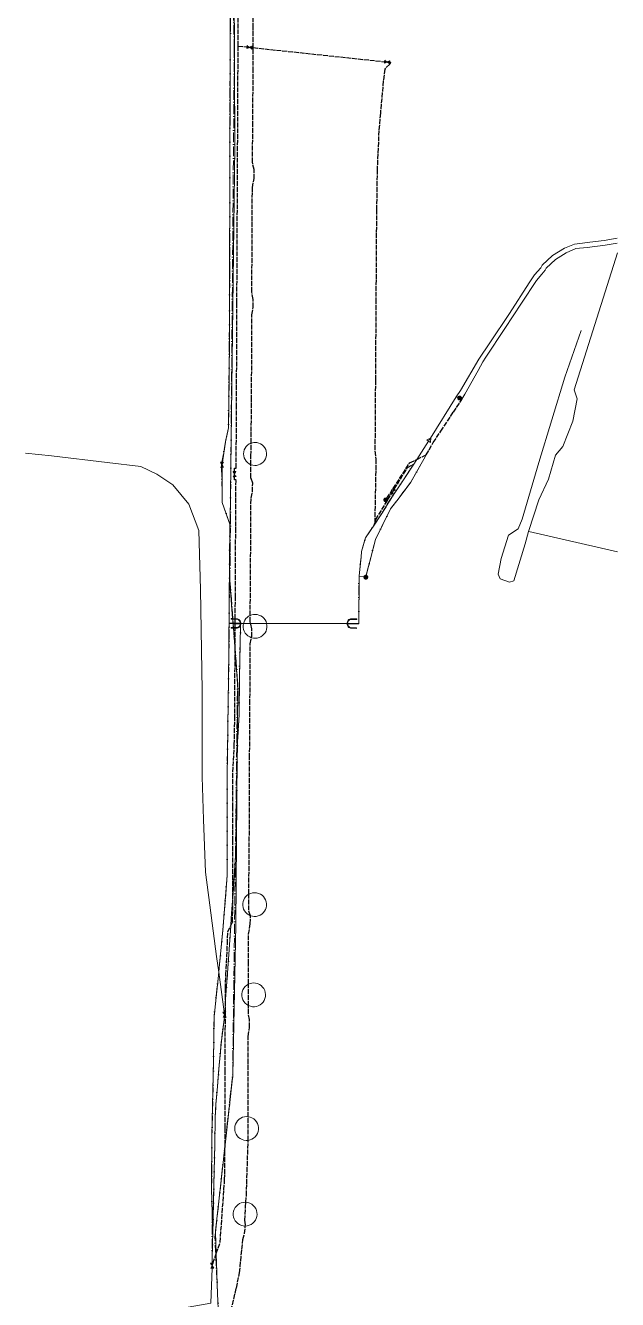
# Model space of a CAD drawing. Header units: metres. Extents: x 105265 to 106214, y 111498 to 118425.
# Drawn here: x 106060 to 106213.7, y 116032.2 to 116363.2 of the extents above; entities that cross this region are included whole.
import ezdxf

# ---------------------------------------------------------------- set-up
doc = ezdxf.new("R2010")
doc.units = ezdxf.units.M
doc.linetypes.add('DASHDOT', pattern=[3.556, 2.54, -0.508, 0, -0.508])
doc.linetypes.add('DASHED', pattern=[1.524, 1.27, -0.254])
for name, color, linetype, lineweight in [('30-RED-VANTI-EXIST', 52, 'CONTINUOUS', 13), ('30-RED-VANTI-PROY', 2, 'DASHED', 25), ('30-RED-VANTI-RETIRO', 8, 'DASHDOT', 13), ('30-RED-VANTI-SINCLAS', 9, 'CONTINUOUS', 5)]:
    doc.layers.add(name, color=color, linetype=linetype, lineweight=lineweight)

msp = doc.modelspace()

# ---------------------------------------------------------------- linework, layer by layer
at = {"layer": '30-RED-VANTI-EXIST'}
for points in [[(106113.5193, 116386.4325), (106114.2103, 116362.3105), (106114.2655, 116352.6569), (106114.3761, 116331.8639), (106113.2456, 116241.4598)], [(106113.1259, 116368.8371), (106113.1525, 116364.8169), (106113.1461, 116357.3253)], [(106113.1461, 116357.3253), (106113.1371, 116346.7161), (106113.0793, 116327.5971), (106113.0558, 116320.1779)], [(106113.0558, 116320.1779), (106112.9947, 116300.8915), (106112.9756, 116292.0911)], [(106171.8705, 116266.6966), (106172.9131, 116268.3547), (106177.7255, 116276.5035), (106180.5441, 116280.7355), (106185.6877, 116288.3895), (106190.7937, 116296.3561), (106192.1529, 116298.4023), (106193.7845, 116300.1799), (106194.1755, 116300.9139), (106196.8491, 116303.4079), (106199.9665, 116305.3311), (106202.5239, 116306.3985), (106204.6831, 116306.6199), (106206.5681, 116306.9019), (106210.2999, 116307.3007), (106213.6673, 116307.9409)], [(106173.3263, 116266.1263), (106174.0691, 116267.3897), (106177.5071, 116273.5077), (106178.7781, 116275.8265), (106179.5285, 116277.0141), (106184.4913, 116284.4911), (106188.7851, 116291.0265), (106192.7135, 116296.9151), (106194.0787, 116298.6053), (106194.9703, 116299.6455), (106195.2135, 116300.1073), (106197.6683, 116302.4121), (106200.4407, 116304.0949), (106202.8903, 116305.2287), (106205.8607, 116305.4709), (106210.5685, 116306.0641), (106213.6679, 116306.6075)], [(106204.2675, 116283.9527), (106200.0299, 116271.8421), (106193.2877, 116249.6711), (106188.9651, 116234.8875), (106187.9193, 116232.3717), (106185.3947, 116230.7345), (106183.5549, 116224.6995), (106182.7201, 116220.6415), (106183.2167, 116219.3945), (106185.7213, 116218.5703), (106186.8077, 116218.9145), (106189.7899, 116228.5039), (106190.6437, 116231.6877), (106193.2877, 116239.9277), (106195.7817, 116245.3067), (106197.6157, 116251.5335), (106199.5333, 116253.7925), (106202.1133, 116260.4037), (106203.2531, 116266.1567), (106202.5135, 116268.5033), (106213.7357, 116304.0695)], [(106112.9756, 116292.0911), (106112.9519, 116281.1959), (106112.7535, 116264.0569), (106112.7055, 116258.6469), (106112.0393, 116255.5151)], [(106165.1288, 116255.9744), (106171.8705, 116266.6966)], [(106112.0393, 116255.5151), (106111.135, 116249.7183)], [(106161.6383, 116250.4564), (106164.6408, 116255.2003)], [(106164.6408, 116255.2003), (106164.8267, 116255.4941)], [(106164.8267, 116255.4941), (106165.1288, 116255.9744)], [(106110.1555, 116117.1988), (106109.5899, 116121.3043), (106107.8433, 116134.6225), (106106.6781, 116143.1921), (106106.2205, 116156.9031), (106105.8251, 116167.9633), (106105.8165, 116190.3763), (106105.4635, 116216.6087), (106104.9805, 116231.9573), (106102.3827, 116238.7765), (106098.2463, 116243.8735), (106094.1191, 116246.5751), (106089.9185, 116248.5615), (106081.1771, 116249.6573), (106066.7021, 116251.4073), (106059.9645, 116252.0813)], [(106148.476, 116220.3219), (106150.8383, 116229.6241), (106154.7811, 116237.6213), (106156.7401, 116240.1505), (106160.0351, 116244.5143), (106162.7443, 116249.3077), (106163.7591, 116251.1021), (106164.0631, 116251.6447)], [(106160.8471, 116249.2063), (106161.6383, 116250.4564)], [(106111.0296, 116248.3787), (106111.0231, 116242.2059)], [(106111.0303, 116249.0469), (106111.0296, 116248.3787)], [(106111.135, 116249.7183), (106111.0303, 116249.0469)], [(106158.3069, 116245.4105), (106160.8471, 116249.2063)], [(106153.7383, 116238.4052), (106153.8951, 116238.8179), (106158.3069, 116245.4105)], [(106111.0231, 116242.2059), (106111.0201, 116239.2693), (106113.0367, 116233.5895)], [(106113.2456, 116241.4598), (106112.9751, 116219.8261), (106113.7751, 116209.0729)], [(106150.6645, 116233.6466), (106153.6431, 116238.1549), (106153.7383, 116238.4052)], [(106113.0367, 116233.5895), (106112.9073, 116213.5411), (106112.8111, 116200.1485), (106112.3255, 116167.8619), (106112.3639, 116142.4469), (106111.2531, 116128.1765), (106110.3795, 116119.3053), (106110.1555, 116117.1988)], [(106148.2801, 116230.0361), (106150.6645, 116233.6466)], [(106146.6043, 116219.9913), (106146.6061, 116220.2113), (106147.1215, 116225.0175), (106147.2379, 116226.5273), (106148.2801, 116230.0361)], [(106190.6637, 116231.6833), (106213.7363, 116226.4671)], [(106146.5085, 116207.8515), (106146.6043, 116219.9913)], [(106146.6043, 116219.9913), (106147.8824, 116219.9096)], [(106148.2119, 116219.8886), (106148.3635, 116219.8789), (106148.3952, 116220.0038)], [(106148.3952, 116220.0038), (106148.4401, 116220.1804)], [(106148.4401, 116220.1804), (106148.476, 116220.3219)], [(106147.8824, 116219.9096), (106148.0283, 116219.9003)], [(106148.0283, 116219.9003), (106148.2119, 116219.8886)], [(106113.7751, 116209.0729), (106113.7864, 116208.9202)], [(106113.7864, 116208.9202), (106113.8618, 116207.907)], [(106113.8618, 116207.907), (106113.8723, 116207.7656)], [(106113.8723, 116207.7656), (106113.9477, 116206.7524)], [(106113.9477, 116206.7524), (106113.9591, 116206.5995)], [(106114.9813, 116172.9885), (106115.0613, 116177.0399), (106115.4415, 116184.1593), (106115.5269, 116193.6595), (106115.7049, 116202.3663), (106115.811, 116207.3449)], [(106115.811, 116207.3449), (106115.8211, 116207.8213), (106115.9331, 116207.8207)], [(106115.9331, 116207.8207), (106116.5918, 116207.8203)], [(106116.5918, 116207.8203), (106118.4474, 116207.8178)], [(106118.4474, 116207.8178), (106122.6071, 116207.8123)], [(106122.6071, 116207.8123), (106143.4548, 116207.7846)], [(106143.4548, 116207.7846), (106146.5079, 116207.7805)], [(106146.5079, 116207.7805), (106146.5085, 116207.8515)], [(106113.9591, 116206.5995), (106114.4057, 116200.5956)], [(106114.4057, 116200.5956), (106115.0373, 116192.1062)], [(106115.0373, 116192.1062), (106115.1381, 116190.7507), (106114.9813, 116172.9885)], [(106114.9813, 116172.9885), (106114.5977, 116129.5549), (106113.8075, 116090.4349), (106111.7893, 116072.4021)], [(106114.4832, 116147.4822), (106114.6885, 116151.0657), (106114.7205, 116157.7251), (106114.8257, 116165.1103), (106114.9813, 116172.9885)], [(106113.7983, 116136.5332), (106114.1841, 116142.2617), (106114.4832, 116147.4822)], [(106113.2818, 116129.3214), (106113.3997, 116131.1847), (106113.6811, 116134.7925), (106113.7983, 116136.5332)], [(106111.9418, 116110.2451), (106112.4437, 116117.0063), (106112.8887, 116123.1073), (106113.2818, 116129.3214)], [(106110.1555, 116117.1988), (106108.9307, 116105.6843), (106108.8273, 116094.5545), (106108.4077, 116074.6193), (106108.3045, 116060.7423), (106108.4509, 116055.2983)], [(106111.5759, 116106.8876), (106110.1555, 116117.1988)], [(106111.7208, 116106.8968), (106111.7889, 116107.8745), (106111.9353, 116110.1489)], [(106111.9353, 116110.1489), (106111.9418, 116110.2451)], [(106111.9353, 116110.1489), (106111.9418, 116110.2451)], [(106108.6347, 116049.9355), (106108.7255, 116054.1633), (106108.8995, 116062.2745), (106109.1123, 116072.3337), (106109.2639, 116079.5579), (106109.4109, 116082.9305), (106109.8531, 116087.5631), (106110.2731, 116093.0331), (106110.8379, 116099.4195), (106111.6138, 116105.5514)], [(106111.6648, 116106.2421), (106111.5759, 116106.8876)], [(106111.6138, 116105.5514), (106111.6433, 116105.7845), (106111.6717, 116106.1923)], [(106111.6718, 116106.1983), (106111.6648, 116106.2421)], [(106111.6717, 116106.1923), (106111.6718, 116106.1983)], [(106111.6717, 116106.1923), (106111.6718, 116106.1983)], [(106111.6718, 116106.1983), (106111.6769, 116106.2664)], [(106111.6769, 116106.2664), (106111.7208, 116106.8968)], [(106111.7064, 116071.6607), (106109.2871, 116050.0441), (106109.303, 116049.6051)], [(106111.7893, 116072.4021), (106111.7064, 116071.6607)], [(106108.4509, 116055.2983), (106108.6347, 116049.9355)], [(106108.4923, 116043.3157), (106108.6347, 116049.9355)], [(106109.303, 116049.6051), (106109.5006, 116044.1275)], [(106108.4394, 116041.1077), (106108.4526, 116041.6574)], [(106108.4526, 116041.6574), (106108.4923, 116043.3157)], [(106109.5006, 116044.1275), (106109.8787, 116033.6518)], [(106097.9827, 116020.5105), (106102.2563, 116030.2411), (106108.1235, 116031.2053), (106108.4151, 116040.3165)], [(106108.4151, 116040.3165), (106108.4365, 116040.9871)], [(106108.4365, 116040.9871), (106108.4394, 116041.1077)], [(106109.8787, 116033.6518), (106110.086, 116027.9076)]]:
    msp.add_lwpolyline(points, dxfattribs=at)
at = {"layer": '30-RED-VANTI-PROY'}
for points in [[(106115.1949, 116357.8421), (106115.2261, 116382.5443), (106115.2009, 116393.3187), (106115.245, 116402.9889)], [(106119.0826, 116357.4261), (106119.1219, 116362.5475), (106119.1583, 116368.1419), (106120.0005, 116371.8433), (106120.0919, 116374.2159), (106119.2973, 116380.4055), (106119.2705, 116390.1385)], [(106114.2622, 116247.2862), (106114.2439, 116248.1579), (106114.6945, 116248.1675), (106114.7771, 116263.9333), (106114.8783, 116291.0305), (106115.0485, 116327.5429), (106115.1949, 116357.8421)], [(106115.1949, 116357.8421), (106117.4848, 116357.5971)], [(106117.4848, 116357.5971), (106117.6052, 116357.5842)], [(106117.6052, 116357.5842), (106117.7217, 116357.5717)], [(106117.7217, 116357.5717), (106117.8404, 116357.559)], [(106117.8404, 116357.559), (106117.9756, 116357.5446)], [(106117.9756, 116357.5446), (106118.1311, 116357.5279)], [(106118.1311, 116357.5279), (106118.1675, 116357.524)], [(106118.1675, 116357.524), (106118.3224, 116357.5075)], [(106118.3224, 116357.5075), (106118.4575, 116357.493)], [(106118.4575, 116357.493), (106118.5763, 116357.4803)], [(106118.5626, 116254.6865), (106118.6845, 116265.9345), (106118.7789, 116288.0215), (106119.0869, 116289.9309), (106119.1307, 116292.0281), (106118.7429, 116293.9203), (106118.8403, 116304.7581), (106118.8929, 116321.0757), (106119.3495, 116323.3877), (106119.3343, 116325.7707), (106118.9097, 116327.6459), (106119.0221, 116337.0903), (106119.0829, 116351.2355), (106119.0807, 116357.1813), (106119.0826, 116357.4261)], [(106118.5763, 116357.4803), (106118.6928, 116357.4678)], [(106118.6928, 116357.4678), (106118.8132, 116357.455)], [(106118.8132, 116357.455), (106119.0826, 116357.4261)], [(106119.0826, 116357.4261), (106153.2476, 116353.7706)], [(106154.5824, 116353.6849), (106154.7307, 116353.6817), (106154.5813, 116353.1195), (106153.3021, 116351.8495), (106152.9085, 116348.7803), (106152.1353, 116340.3771), (106151.7549, 116335.8797), (106151.3019, 116325.7635), (106151.1429, 116315.3603), (106151.0419, 116304.6783), (106150.9891, 116292.1075), (106150.8447, 116270.9965), (106150.7247, 116252.6471), (106150.9829, 116250.4841), (106150.6653, 116233.7065)], [(106153.2476, 116353.7706), (106153.3682, 116353.7577)], [(106153.3682, 116353.7577), (106153.4846, 116353.7452)], [(106153.4846, 116353.7452), (106153.6034, 116353.7325)], [(106153.6034, 116353.7325), (106153.7386, 116353.7181)], [(106153.7386, 116353.7181), (106153.9119, 116353.6995)], [(106153.9119, 116353.6995), (106154.0869, 116353.6957)], [(106154.0869, 116353.6957), (106154.2234, 116353.6927)], [(106154.2234, 116353.6927), (106154.3433, 116353.6901)], [(106154.3433, 116353.6901), (106154.4609, 116353.6876)], [(106154.4609, 116353.6876), (106154.5824, 116353.6849)], [(106171.8705, 116266.6966), (106171.8659, 116266.6983)], [(106172.2654, 116266.5529), (106171.8705, 116266.6966)], [(106172.4016, 116266.5034), (106172.2654, 116266.5529)], [(106172.5729, 116266.441), (106172.4016, 116266.5034)], [(106172.8666, 116266.3244), (106172.7217, 116266.3869), (106172.5729, 116266.441)], [(106173.0343, 116266.2521), (106172.8666, 116266.3244)], [(106164.0631, 116251.6447), (106165.8883, 116254.8565), (106167.8773, 116257.7957), (106171.1077, 116262.7061), (106173.3131, 116265.9941), (106173.3263, 116266.1263)], [(106173.1676, 116266.1947), (106173.0343, 116266.2521)], [(106173.3263, 116266.1263), (106173.1676, 116266.1947)], [(106118.5276, 116249.0693), (106118.5265, 116251.3535), (106118.5626, 116254.6865)], [(106155.4696, 116242.8975), (106159.7499, 116249.5309), (106161.6383, 116250.4564)], [(106161.6383, 116250.4564), (106164.0631, 116251.6447)], [(106114.2648, 116247.1652), (106114.2622, 116247.2862)], [(106114.2673, 116247.0479), (106114.2648, 116247.1652)], [(106114.2698, 116246.9285), (106114.2673, 116247.0479)], [(106114.2726, 116246.7925), (106114.2698, 116246.9285)], [(106114.2763, 116246.6183), (106114.2726, 116246.7925)], [(106114.2751, 116246.3078), (106114.2756, 116246.4439)], [(106114.2756, 116246.4439), (106114.2763, 116246.6183)], [(106118.3459, 116209.9123), (106118.4447, 116225.1871), (106118.5405, 116240.4123), (106118.9251, 116241.9457), (106118.9889, 116244.3101), (106118.5293, 116245.6097), (106118.5276, 116249.0693)], [(106155.7676, 116242.7198), (106159.1657, 116248.3115), (106160.8471, 116249.2063)], [(106114.4489, 116209.0676), (106114.4773, 116214.6237), (106114.5661, 116231.5333), (106114.6441, 116245.1439), (106114.2707, 116245.1375), (106114.2738, 116245.95)], [(106114.2738, 116245.95), (106114.2742, 116246.071)], [(106114.2742, 116246.071), (106114.2747, 116246.1883)], [(106114.2747, 116246.1883), (106114.2751, 116246.3078)], [(106153.6789, 116239.8323), (106153.5533, 116239.9277), (106153.6388, 116240.0601)], [(106153.6388, 116240.0601), (106153.7378, 116240.2137)], [(106153.8245, 116239.7218), (106153.6789, 116239.8323)], [(106153.7378, 116240.2137), (106153.8165, 116240.3355)], [(106153.8165, 116240.3355), (106155.4301, 116242.8363)], [(106153.9075, 116239.6589), (106154.0356, 116239.8697)], [(106154.0356, 116239.8697), (106155.0738, 116241.578)], [(106155.0738, 116241.578), (106155.1366, 116241.6815)], [(106155.1366, 116241.6815), (106155.1975, 116241.7817)], [(106155.1975, 116241.7817), (106155.2596, 116241.8838)], [(106155.2596, 116241.8838), (106155.3301, 116241.9999)], [(106155.3301, 116241.9999), (106155.4205, 116242.1487)], [(106155.4205, 116242.1487), (106155.5112, 116242.2978)], [(106155.4301, 116242.8363), (106155.4696, 116242.8975)], [(106155.5112, 116242.2978), (106155.5818, 116242.414)], [(106155.5818, 116242.414), (106155.6439, 116242.5161)], [(106155.6439, 116242.5161), (106155.7047, 116242.6163)], [(106155.7047, 116242.6163), (106155.7676, 116242.7198)], [(106150.6653, 116233.7065), (106150.9507, 116234.7933), (106153.8267, 116239.5259)], [(106153.9075, 116239.6589), (106153.8245, 116239.7218)], [(106153.8267, 116239.5259), (106153.9075, 116239.6589)], [(106150.6499, 116233.6481), (106150.6594, 116233.6844)], [(106150.6594, 116233.6844), (106150.6653, 116233.7065)], [(106150.665, 116233.6929), (106150.6645, 116233.6466)], [(106150.6653, 116233.7065), (106150.665, 116233.6929)], [(106114.4363, 116206.5958), (106114.4371, 116206.7485)], [(106114.4371, 116206.7485), (106114.4423, 116207.7612)], [(106114.4423, 116207.7612), (106114.443, 116207.9022)], [(106114.443, 116207.9022), (106114.4482, 116208.915)], [(106114.4482, 116208.915), (106114.4489, 116209.0676)], [(106118.4474, 116207.8178), (106118.3355, 116208.3037), (106118.3459, 116209.9123)], [(106118.6836, 116204.1219), (106118.7407, 116204.4089), (106118.7649, 116206.4393), (106118.4474, 116207.8178)], [(106114.4092, 116201.2693), (106114.4363, 116206.5958)], [(106117.9805, 116137.4937), (106118.1313, 116155.6583), (106118.1753, 116172.8455), (106118.2657, 116186.8733), (106118.3595, 116202.4925), (106118.6836, 116204.1219)], [(106113.7983, 116136.5332), (106113.7953, 116139.6477), (106113.8371, 116151.3749), (106113.8357, 116160.0693), (106113.8573, 116169.2005), (106114.1985, 116176.3091), (106114.3203, 116182.9467), (106114.3951, 116198.5087), (106114.4057, 116200.5956)], [(106114.4057, 116200.5956), (106114.4092, 116201.2693)], [(106118.3914, 116131.8859), (106118.3917, 116131.8961), (106117.9457, 116133.3041), (106117.9805, 116137.4937)], [(106113.2818, 116129.3214), (106113.7241, 116130.2287), (106113.8015, 116133.2461), (106113.7983, 116136.5332)], [(106117.8912, 116114.1417), (106117.9073, 116119.4089), (106117.9129, 116127.0677), (106118.3309, 116129.7639), (106118.3914, 116131.8859)], [(106111.9418, 116110.2451), (106111.9055, 116113.0555), (106111.9861, 116116.5949), (106112.2487, 116121.2627), (106112.4061, 116124.6043), (106112.5081, 116127.7341), (106113.2818, 116129.3214)], [(106117.8741, 116108.5546), (106117.8912, 116114.1417)], [(106111.9101, 116106.9089), (106111.9418, 116110.2451)], [(106117.7852, 116079.6805), (106117.7957, 116084.2301), (106117.7883, 116093.5687), (106117.8281, 116100.5579), (106118.1735, 116102.9083), (106118.1637, 116104.9255), (106117.8675, 116106.3949), (106117.8741, 116108.5546)], [(106111.7896, 116072.4243), (106111.8357, 116076.8043), (106111.8191, 116091.3697), (106111.8659, 116102.2125), (106111.8975, 116105.5694)], [(106111.8975, 116105.5694), (106111.9002, 116105.8555)], [(106111.9002, 116105.8555), (106111.9085, 116106.7336)], [(106111.9085, 116106.7336), (106111.9101, 116106.9089)], [(106117.771, 116073.5331), (106117.7852, 116079.6805)], [(106109.5006, 116044.1275), (106110.5255, 116047.0439), (106111.6941, 116063.3585), (106111.7893, 116072.4021)], [(106111.7893, 116072.4021), (106111.7896, 116072.4243)], [(106117.2328, 116057.4649), (106117.3637, 116059.2343), (106117.7697, 116072.9879), (106117.771, 116073.5331)], [(106117.0524, 116051.2794), (106117.0749, 116051.5493), (106116.9141, 116052.7877), (106117.1473, 116056.3097), (106117.2328, 116057.4649)], [(106103.243, 115998.3375), (106104.4069, 116001.2651), (106105.1679, 116002.3461), (106105.9229, 116004.1047), (106106.1161, 116005.6439), (106110.6147, 116017.3117), (106112.6191, 116026.3823), (106114.7401, 116035.1717), (106115.5765, 116039.1561), (106116.4211, 116047.7795), (106116.8895, 116049.3205), (106117.0524, 116051.2794)], [(106108.4394, 116041.1077), (106108.6367, 116041.6691)], [(106108.6367, 116041.6691), (106109.3874, 116043.8053)], [(106109.3874, 116043.8053), (106109.5006, 116044.1275)], [(106108.4165, 116041.0425), (106108.4394, 116041.1077)]]:
    msp.add_lwpolyline(points, dxfattribs=at)
at = {"layer": '30-RED-VANTI-RETIRO'}
for points in [[(106113.2456, 116241.4598), (106114.2087, 116357.1679), (106113.5193, 116386.4325)], [(106113.1259, 116368.8371), (106113.1953, 116364.1469), (106113.1461, 116357.3253)], [(106113.1461, 116357.3253), (106113.0707, 116346.8583), (106113.0627, 116326.6481), (106113.0558, 116320.1779)], [(106113.0558, 116320.1779), (106113.0341, 116299.8635), (106112.9756, 116292.0911)], [(106112.9756, 116292.0911), (106112.8909, 116280.8543), (106112.6953, 116258.6273), (106112.0393, 116255.5151)], [(106112.0393, 116255.5151), (106110.9397, 116249.7125)], [(106148.476, 116220.3219), (106150.8383, 116229.6241), (106154.7811, 116237.6213), (106156.7401, 116240.1505), (106160.0351, 116244.5143), (106162.7443, 116249.3077), (106163.7591, 116251.1021), (106164.0631, 116251.6447)], [(106110.9397, 116249.7125), (106110.8663, 116249.3249), (106110.8666, 116249.3119)], [(106110.8666, 116249.3119), (106110.8786, 116248.7649)], [(106110.8786, 116248.7649), (106110.8872, 116248.3744)], [(106110.8872, 116248.3744), (106111.0231, 116242.2059)], [(106158.3069, 116245.4105), (106160.7039, 116249.0859)], [(106153.7383, 116238.4052), (106158.3069, 116245.4105)], [(106111.0231, 116242.2059), (106111.0883, 116239.2481), (106113.0367, 116233.5895)], [(106113.8185, 116209.0726), (106113.0595, 116219.0991), (106113.2456, 116241.4598)], [(106150.665, 116233.6929), (106153.7383, 116238.4052)], [(106113.0367, 116233.5895), (106112.9073, 116213.5411), (106112.8111, 116200.1485), (106112.3255, 116167.8619), (106112.3639, 116142.4469), (106111.2531, 116128.1765), (106110.3795, 116119.3053), (106110.1555, 116117.1988)], [(106148.2801, 116230.0361), (106150.6594, 116233.6844)], [(106150.6594, 116233.6844), (106150.665, 116233.6929)], [(106146.6043, 116219.9913), (106146.6061, 116220.2113), (106147.1215, 116225.0175), (106147.2379, 116226.5273), (106148.2801, 116230.0361)], [(106146.5085, 116207.8515), (106146.6043, 116219.9913)], [(106146.6043, 116219.9913), (106147.8824, 116219.9096)], [(106148.2119, 116219.8886), (106148.3635, 116219.8789), (106148.3952, 116220.0038)], [(106148.3952, 116220.0038), (106148.4401, 116220.1804)], [(106148.4401, 116220.1804), (106148.476, 116220.3219)], [(106147.8824, 116219.9096), (106148.0283, 116219.9003)], [(106148.0283, 116219.9003), (106148.2119, 116219.8886)], [(106113.83, 116208.9198), (106113.8185, 116209.0726)], [(106113.9067, 116207.9066), (106113.83, 116208.9198)], [(106113.9174, 116207.7652), (106113.9067, 116207.9066)], [(106113.9941, 116206.752), (106113.9174, 116207.7652)], [(106114.0057, 116206.5991), (106113.9941, 116206.752)], [(106114.9813, 116172.9885), (106115.0613, 116177.0399), (106115.4415, 116184.1593), (106115.5269, 116193.6595), (106115.7049, 116202.3663), (106115.811, 116207.3449)], [(106115.811, 116207.3449), (106115.8211, 116207.8213), (106115.9331, 116207.8207)], [(106115.9331, 116207.8207), (106116.5918, 116207.8203)], [(106116.5918, 116207.8203), (106118.4474, 116207.8178)], [(106118.4474, 116207.8178), (106122.6071, 116207.8123)], [(106122.6071, 116207.8123), (106143.4548, 116207.7846)], [(106143.4548, 116207.7846), (106146.5079, 116207.7805)], [(106146.5079, 116207.7805), (106146.5085, 116207.8515)], [(106114.4092, 116201.2693), (106114.0057, 116206.5991)], [(106115.0373, 116192.1062), (106115.0465, 116192.8495), (106114.4092, 116201.2693)], [(106114.4832, 116147.4822), (106115.0373, 116192.1062)], [(106114.4832, 116147.4822), (106114.6885, 116151.0657), (106114.7205, 116157.7251), (106114.8257, 116165.1103), (106114.9813, 116172.9885)], [(106111.7896, 116072.4243), (106113.7777, 116090.6691), (106114.4832, 116147.4822)], [(106113.7983, 116136.5332), (106114.1841, 116142.2617), (106114.4832, 116147.4822)], [(106113.2818, 116129.3214), (106113.3997, 116131.1847), (106113.6811, 116134.7925), (106113.7983, 116136.5332)], [(106111.9418, 116110.2451), (106112.4437, 116117.0063), (106112.8887, 116123.1073), (106113.2818, 116129.3214)], [(106110.1555, 116117.1988), (106108.9307, 116105.6843), (106108.8273, 116094.5545), (106108.4077, 116074.6193), (106108.3045, 116060.7423), (106108.4509, 116055.2983)], [(106111.7208, 116106.8968), (106111.7889, 116107.8745), (106111.9353, 116110.1489)], [(106111.9353, 116110.1489), (106111.9418, 116110.2451)], [(106111.9353, 116110.1489), (106111.9418, 116110.2451)], [(106108.6347, 116049.9355), (106108.7255, 116054.1633), (106108.8995, 116062.2745), (106109.1123, 116072.3337), (106109.2639, 116079.5579), (106109.4109, 116082.9305), (106109.8531, 116087.5631), (106110.2731, 116093.0331), (106110.8379, 116099.4195), (106111.6138, 116105.5514)], [(106111.6138, 116105.5514), (106111.6433, 116105.7845), (106111.6717, 116106.1923)], [(106111.6717, 116106.1923), (106111.6718, 116106.1983)], [(106111.6718, 116106.1983), (106111.6769, 116106.2664)], [(106111.6769, 116106.2664), (106111.7208, 116106.8968)], [(106109.303, 116049.6051), (106111.7064, 116071.6607)], [(106111.7064, 116071.6607), (106111.7896, 116072.4243)], [(106108.4509, 116055.2983), (106108.4099, 116041.6547)], [(106108.4923, 116043.3157), (106108.6347, 116049.9355)], [(106109.3874, 116043.8053), (106109.1671, 116048.3585), (106109.303, 116049.6051)], [(106108.4099, 116041.6547), (106108.4083, 116041.1193)], [(106109.8787, 116033.6518), (106109.3874, 116043.8053)], [(106110.086, 116027.9076), (106110.1415, 116028.2199), (106109.8787, 116033.6518)]]:
    msp.add_lwpolyline(points, dxfattribs=at)
at = {"layer": '30-RED-VANTI-SINCLAS'}
for points in [[(106117.5687, 116357.2635), (106117.4405, 116357.2079), (106117.4848, 116357.5971)], [(106117.4848, 116357.5971), (106117.5277, 116357.9741), (106117.6401, 116357.8911), (106117.6052, 116357.5842)], [(106117.6052, 116357.5842), (106117.5687, 116357.2635)], [(106117.8193, 116357.3727), (106117.6927, 116357.3175), (106117.7217, 116357.5717)], [(106117.7217, 116357.5717), (106117.7489, 116357.8105), (106117.8597, 116357.7285), (106117.8404, 116357.559)], [(106117.8404, 116357.559), (106117.8193, 116357.3727)], [(106117.9631, 116357.4351), (106117.9756, 116357.5446)], [(106118.1479, 116357.5155), (106117.9631, 116357.4351)], [(106117.9756, 116357.5446), (106117.9859, 116357.6353), (106118.1311, 116357.5279)], [(106118.1311, 116357.5279), (106118.1479, 116357.5155)], [(106118.1675, 116357.524), (106118.1479, 116357.5155)], [(106118.1479, 116357.5155), (106118.3097, 116357.3957)], [(106118.3224, 116357.5075), (106118.3325, 116357.5959), (106118.1675, 116357.524)], [(106118.3097, 116357.3957), (106118.3224, 116357.5075)], [(106118.4575, 116357.493), (106118.4359, 116357.3025)], [(106118.4359, 116357.3025), (106118.5467, 116357.2203), (106118.5763, 116357.4803)], [(106118.5763, 116357.4803), (106118.6029, 116357.7135), (106118.4763, 116357.6583), (106118.4575, 116357.493)], [(106118.6928, 116357.4678), (106118.6555, 116357.1399)], [(106118.6555, 116357.1399), (106118.7679, 116357.0569), (106118.8132, 116357.455)], [(106118.8132, 116357.455), (106118.8551, 116357.8231), (106118.7269, 116357.7673), (106118.6928, 116357.4678)], [(106153.3329, 116353.4477), (106153.2045, 116353.3919), (106153.2476, 116353.7706)], [(106153.2476, 116353.7706), (106153.2917, 116354.1581), (106153.4043, 116354.0751), (106153.3682, 116353.7577)], [(106153.3682, 116353.7577), (106153.3329, 116353.4477)], [(106153.5833, 116353.5567), (106153.4569, 116353.5015), (106153.4846, 116353.7452)], [(106153.4846, 116353.7452), (106153.5129, 116353.9947), (106153.6239, 116353.9125), (106153.6034, 116353.7325)], [(106153.6034, 116353.7325), (106153.5833, 116353.5567)], [(106153.7273, 116353.6191), (106153.7386, 116353.7181)], [(106153.9119, 116353.6995), (106153.7273, 116353.6191)], [(106153.7386, 116353.7181), (106153.7501, 116353.8193), (106153.9119, 116353.6995)], [(106154.0869, 116353.6957), (106154.0965, 116353.7799), (106153.9119, 116353.6995)], [(106153.9119, 116353.6995), (106154.0737, 116353.5797)], [(106154.0737, 116353.5797), (106154.0869, 116353.6957)], [(106154.2234, 116353.6927), (106154.1999, 116353.4865)], [(106154.1999, 116353.4865), (106154.3109, 116353.4045), (106154.3433, 116353.6901)], [(106154.3433, 116353.6901), (106154.3669, 116353.8975), (106154.2405, 116353.8423), (106154.2234, 116353.6927)], [(106154.4609, 116353.6876), (106154.4195, 116353.3239)], [(106154.4195, 116353.3239), (106154.5319, 116353.2409), (106154.5824, 116353.6849)], [(106154.5824, 116353.6849), (106154.6191, 116354.0071), (106154.4909, 116353.9515), (106154.4609, 116353.6876)], [(106172.2654, 116266.5529), (106172.2438, 116266.4727), (106172.2361, 116266.39), (106172.2427, 116266.3071), (106172.2633, 116266.2266), (106172.2973, 116266.1508), (106172.3438, 116266.0819), (106172.4013, 116266.022), (106172.4681, 116265.9727), (106172.5425, 116265.9355), (106172.622, 116265.9116), (106172.7045, 116265.9016), (106172.7875, 116265.9057), (106172.8685, 116265.924), (106172.9453, 116265.9558), (106173.0155, 116266.0003), (106173.0771, 116266.056), (106173.1283, 116266.1215), (106173.1676, 116266.1947)], [(106172.7217, 116266.8733), (106172.6373, 116266.8658), (106172.5555, 116266.8438), (106172.4788, 116266.8079), (106172.4095, 116266.7592), (106172.3496, 116266.6992), (106172.3011, 116266.6297), (106172.2654, 116266.5529)], [(106172.4016, 116266.5034), (106172.3864, 116266.4471), (106172.3811, 116266.3891), (106172.3857, 116266.331), (106172.4001, 116266.2745), (106172.424, 116266.2213), (106172.4565, 116266.173), (106172.4969, 116266.1309), (106172.5438, 116266.0964), (106172.5959, 116266.0703), (106172.6517, 116266.0535), (106172.7096, 116266.0465), (106172.7678, 116266.0494), (106172.8246, 116266.0622), (106172.8785, 116266.0846), (106172.9277, 116266.1157), (106172.9709, 116266.1549), (106173.0068, 116266.2008), (106173.0343, 116266.2521)], [(106172.7217, 116266.7279), (106172.6625, 116266.7227), (106172.6051, 116266.7072), (106172.5513, 116266.6821), (106172.5027, 116266.648), (106172.4607, 116266.6059), (106172.4267, 116266.5572), (106172.4016, 116266.5034)], [(106172.5729, 116266.441), (106172.5658, 116266.4149), (106172.5633, 116266.3879), (106172.5655, 116266.361), (106172.5722, 116266.3348), (106172.5832, 116266.3101), (106172.5984, 116266.2876), (106172.6171, 116266.2681), (106172.6389, 116266.2521), (106172.6631, 116266.24), (106172.689, 116266.2322), (106172.7158, 116266.2289), (106172.7429, 116266.2303), (106172.7693, 116266.2363), (106172.7942, 116266.2466), (106172.8171, 116266.2611), (106172.8372, 116266.2793), (106172.8538, 116266.3006), (106172.8666, 116266.3244)], [(106172.7217, 116266.5451), (106172.6942, 116266.5427), (106172.6675, 116266.5356), (106172.6425, 116266.5239), (106172.6199, 116266.5081), (106172.6004, 116266.4886), (106172.5846, 116266.466), (106172.5729, 116266.441)], [(106173.1676, 116266.1947), (106173.1931, 116266.2705), (106173.2059, 116266.3495), (106173.2055, 116266.4295), (106173.192, 116266.5083), (106173.1658, 116266.5839), (106173.1275, 116266.6542), (106173.0782, 116266.7172), (106173.0193, 116266.7713), (106172.9522, 116266.8149), (106172.879, 116266.847), (106172.8014, 116266.8666), (106172.7217, 116266.8733)], [(106173.0343, 116266.2521), (106173.0522, 116266.3053), (106173.0612, 116266.3607), (106173.0609, 116266.4167), (106173.0515, 116266.472), (106173.0331, 116266.525), (106173.0062, 116266.5743), (106172.9717, 116266.6185), (106172.9303, 116266.6564), (106172.8833, 116266.687), (106172.832, 116266.7095), (106172.7776, 116266.7232), (106172.7217, 116266.7279)], [(106172.8666, 116266.3244), (106172.8749, 116266.3491), (106172.879, 116266.3748), (106172.8789, 116266.4008), (106172.8745, 116266.4264), (106172.866, 116266.451), (106172.8536, 116266.4738), (106172.8376, 116266.4943), (106172.8184, 116266.5119), (106172.7966, 116266.5261), (106172.7728, 116266.5365), (106172.7476, 116266.5429), (106172.7217, 116266.5451)], [(106118.5626, 116254.6865), (106118.0929, 116254.4661), (106117.6681, 116254.1681), (106117.3011, 116253.8013), (106117.0028, 116253.3768), (106116.7822, 116252.9072), (106116.6458, 116252.4066), (106116.5977, 116251.89), (106116.6393, 116251.3728), (106116.7695, 116250.8706), (106116.9843, 116250.3983), (106117.2773, 116249.9701), (106117.6397, 116249.5988), (106118.0607, 116249.2955), (106118.5276, 116249.0693)], [(106118.5276, 116249.0693), (106119.0082, 116248.9306), (106119.5051, 116248.8737), (106120.0045, 116248.9002), (106120.4927, 116249.0093), (106120.9559, 116249.198), (106121.3813, 116249.461), (106121.757, 116249.7911), (106122.0727, 116250.179), (106122.3196, 116250.614), (106122.4907, 116251.084), (106122.5814, 116251.5759), (106122.589, 116252.076), (106122.5134, 116252.5704), (106122.3567, 116253.0454), (106122.1233, 116253.4878), (106121.8196, 116253.8852), (106121.4541, 116254.2266), (106121.0369, 116254.5025), (106120.5797, 116254.7052), (106120.0951, 116254.8292), (106119.5967, 116254.8709)], [(106119.5967, 116254.8709), (106119.2456, 116254.8501), (106118.8993, 116254.7883), (106118.5626, 116254.6865)], [(106164.1781, 116255.5131), (106164.6408, 116255.2003)], [(106165.1288, 116255.9744), (106164.1837, 116255.5141)], [(106164.6408, 116255.2003), (106165.1387, 116254.8637), (106165.2093, 116256.0137), (106165.1288, 116255.9744)], [(106111.135, 116249.7183), (106111.3959, 116249.7261), (106111.0303, 116249.0469)], [(106110.6249, 116249.7031), (106110.9397, 116249.7125)], [(106110.8666, 116249.3119), (106110.6249, 116249.7031)], [(106110.8786, 116248.7649), (106110.6649, 116248.3677)], [(106110.6649, 116248.3677), (106110.8872, 116248.3744)], [(106111.0303, 116249.0469), (106110.8666, 116249.3119)], [(106111.0303, 116249.0469), (106110.8786, 116248.7649)], [(106110.8872, 116248.3744), (106111.0296, 116248.3787)], [(106110.9397, 116249.7125), (106111.135, 116249.7183)], [(106111.0296, 116248.3787), (106111.4359, 116248.3909), (106111.0303, 116249.0469)], [(106113.9443, 116247.1555), (106113.8707, 116247.2745), (106114.2622, 116247.2862)], [(106114.2648, 116247.1652), (106113.9443, 116247.1555)], [(106114.0879, 116246.9231), (106114.0153, 116247.0403), (106114.2673, 116247.0479)], [(106114.2698, 116246.9285), (106114.0879, 116246.9231)], [(106114.1703, 116246.7895), (106114.2726, 116246.7925)], [(106114.2763, 116246.6183), (106114.1703, 116246.7895)], [(106114.2763, 116246.6183), (106114.1809, 116246.4411)], [(106114.1809, 116246.4411), (106114.2756, 116246.4439)], [(106114.2622, 116247.2862), (106114.6417, 116247.2975), (106114.5755, 116247.1745), (106114.2648, 116247.1652)], [(106114.2673, 116247.0479), (106114.5113, 116247.0553), (106114.4459, 116246.9337), (106114.2698, 116246.9285)], [(106114.2726, 116246.7925), (106114.3717, 116246.7955), (106114.2763, 116246.6183)], [(106114.2756, 116246.4439), (106114.3821, 116246.4471), (106114.2763, 116246.6183)], [(106113.9771, 116246.0621), (106113.9109, 116245.9391), (106114.2738, 116245.95)], [(106114.2742, 116246.071), (106113.9771, 116246.0621)], [(106114.1065, 116246.3027), (106114.0411, 116246.1813), (106114.2747, 116246.1883)], [(106114.2751, 116246.3078), (106114.1065, 116246.3027)], [(106114.2738, 116245.95), (106114.6817, 116245.9623), (106114.6083, 116246.0811), (106114.2742, 116246.071)], [(106114.2747, 116246.1883), (106114.5371, 116246.1963), (106114.4645, 116246.3135), (106114.2751, 116246.3078)], [(106153.5533, 116240.4141), (106153.471, 116240.4072), (106153.3911, 116240.3864), (106153.3159, 116240.3524), (106153.2475, 116240.3061), (106153.1879, 116240.249), (106153.1388, 116240.1826), (106153.1017, 116240.1088), (106153.0776, 116240.0299), (106153.0672, 116239.948), (106153.0708, 116239.8655), (106153.0883, 116239.7848), (106153.1192, 116239.7082), (106153.1626, 116239.638), (106153.2173, 116239.5761), (106153.2816, 116239.5244), (106153.3538, 116239.4843), (106153.4317, 116239.457), (106153.5131, 116239.4433), (106153.5957, 116239.4435), (106153.677, 116239.4577), (106153.7548, 116239.4854), (106153.8267, 116239.5259)], [(106153.5533, 116240.2687), (106153.4958, 116240.2638), (106153.44, 116240.2494), (106153.3875, 116240.2258), (106153.3396, 116240.1936), (106153.2979, 116240.1538), (106153.2634, 116240.1076), (106153.2373, 116240.0563), (106153.2202, 116240.0012), (106153.2126, 116239.9441), (106153.2147, 116239.8865), (106153.2265, 116239.83), (106153.2477, 116239.7764), (106153.2776, 116239.7271), (106153.3153, 116239.6836), (106153.3599, 116239.647), (106153.41, 116239.6185), (106153.4642, 116239.5988), (106153.5209, 116239.5886), (106153.5785, 116239.588), (106153.6355, 116239.5972), (106153.69, 116239.6158), (106153.7406, 116239.6433), (106153.7859, 116239.679), (106153.8245, 116239.7218)], [(106153.5533, 116240.0859), (106153.5266, 116240.0837), (106153.5008, 116240.077), (106153.4764, 116240.066), (106153.4542, 116240.0511), (106153.4348, 116240.0327), (106153.4188, 116240.0113), (106153.4067, 116239.9875), (106153.3987, 116239.9619), (106153.3952, 116239.9354), (106153.3961, 116239.9087), (106153.4016, 116239.8826), (106153.4114, 116239.8577), (106153.4253, 116239.8348), (106153.4428, 116239.8146), (106153.4634, 116239.7976), (106153.4867, 116239.7844), (106153.5118, 116239.7753), (106153.5381, 116239.7705), (106153.5648, 116239.7703), (106153.5912, 116239.7745), (106153.6165, 116239.7831), (106153.64, 116239.7959), (106153.661, 116239.8125), (106153.6789, 116239.8323)], [(106153.8165, 116240.3355), (106153.7556, 116240.3692), (106153.6905, 116240.3938), (106153.6226, 116240.4089), (106153.5533, 116240.4141)], [(106153.7378, 116240.2137), (106153.6951, 116240.2373), (106153.6495, 116240.2545), (106153.6019, 116240.265), (106153.5533, 116240.2687)], [(106153.6388, 116240.0601), (106153.619, 116240.0711), (106153.5979, 116240.0792), (106153.5758, 116240.0841), (106153.5533, 116240.0859)], [(106153.6789, 116239.8323), (106153.6928, 116239.8542), (106153.703, 116239.8781), (106153.709, 116239.9033), (106153.7109, 116239.9292), (106153.7085, 116239.955), (106153.7019, 116239.9801), (106153.6913, 116240.0037), (106153.677, 116240.0254), (106153.6593, 116240.0443), (106153.6388, 116240.0601)], [(106153.8245, 116239.7218), (106153.8546, 116239.7691), (106153.8765, 116239.8206), (106153.8896, 116239.8751), (106153.8937, 116239.9309), (106153.8885, 116239.9867), (106153.8743, 116240.0408), (106153.8514, 116240.0919), (106153.8204, 116240.1386), (106153.7822, 116240.1796), (106153.7378, 116240.2137)], [(106154.0356, 116239.8697), (106154.0386, 116239.9471), (106154.0293, 116240.0239), (106154.0079, 116240.0983), (106153.9749, 116240.1684), (106153.9313, 116240.2323), (106153.878, 116240.2885), (106153.8165, 116240.3355)], [(106153.8267, 116239.5259), (106153.891, 116239.5782), (106153.9454, 116239.6407), (106153.9884, 116239.7115), (106154.0188, 116239.7886), (106154.0356, 116239.8697)], [(106154.8693, 116241.8409), (106154.7473, 116241.7727), (106155.0738, 116241.578)], [(106155.1366, 116241.6815), (106154.8693, 116241.8409)], [(106155.1079, 116241.9743), (106154.9873, 116241.9069), (106155.1975, 116241.7817)], [(106155.0738, 116241.578), (106155.4097, 116241.3777), (106155.4117, 116241.5175), (106155.1366, 116241.6815)], [(106155.2596, 116241.8838), (106155.1079, 116241.9743)], [(106155.1975, 116241.7817), (106155.4137, 116241.6529), (106155.4155, 116241.7907), (106155.2596, 116241.8838)], [(106155.4205, 116242.1487), (106155.2449, 116242.0507)], [(106155.2449, 116242.0507), (106155.3301, 116241.9999)], [(106155.3301, 116241.9999), (106155.4177, 116241.9477), (106155.4205, 116242.1487)], [(106155.4205, 116242.1487), (106155.4233, 116242.3503)], [(106155.5112, 116242.2978), (106155.5963, 116242.2471), (106155.4205, 116242.1487)], [(106155.4233, 116242.3503), (106155.5112, 116242.2978)], [(106155.4255, 116242.5071), (106155.4275, 116242.6451), (106155.6439, 116242.5161)], [(106155.5818, 116242.414), (106155.4255, 116242.5071)], [(106155.4293, 116242.7805), (106155.4301, 116242.8363)], [(106155.7047, 116242.6163), (106155.4293, 116242.7805)], [(106155.4301, 116242.8363), (106155.4313, 116242.9203), (106155.4696, 116242.8975)], [(106155.4696, 116242.8975), (106155.7676, 116242.7198)], [(106155.6439, 116242.5161), (106155.8537, 116242.3911), (106155.7333, 116242.3237), (106155.5818, 116242.414)], [(106155.7676, 116242.7198), (106156.0937, 116242.5253), (106155.9717, 116242.4571), (106155.7047, 116242.6163)], [(106147.8824, 116219.9096), (106147.8792, 116219.8269), (106147.89, 116219.7449), (106147.9145, 116219.6658), (106147.9522, 116219.5921), (106148.0018, 116219.5258), (106148.0619, 116219.4689), (106148.1308, 116219.4231), (106148.2065, 116219.3896), (106148.2868, 116219.3694), (106148.3693, 116219.3632), (106148.4517, 116219.3711), (106148.5316, 116219.3928), (106148.6066, 116219.4278), (106148.6746, 116219.475), (106148.7336, 116219.5331), (106148.7819, 116219.6004), (106148.818, 116219.6748), (106148.841, 116219.7544), (106148.8502, 116219.8366), (106148.8452, 116219.9193), (106148.8263, 116219.9998), (106148.794, 116220.0761), (106148.7492, 116220.1457), (106148.6933, 116220.2067), (106148.6278, 116220.2573), (106148.5547, 116220.2961), (106148.476, 116220.3219)], [(106148.3645, 116220.3355), (106148.2867, 116220.3292), (106148.211, 116220.3105), (106148.1392, 116220.28), (106148.0732, 116220.2383), (106148.0148, 116220.1867), (106147.9653, 116220.1264), (106147.9262, 116220.0589), (106147.8983, 116219.986), (106147.8824, 116219.9096)], [(106148.0283, 116219.9003), (106148.0245, 116219.8421), (106148.0307, 116219.7841), (106148.0467, 116219.728), (106148.0721, 116219.6754), (106148.106, 116219.628), (106148.1476, 116219.5871), (106148.1956, 116219.5539), (106148.2485, 116219.5293), (106148.3049, 116219.5142), (106148.363, 116219.509), (106148.4211, 116219.5138), (106148.4776, 116219.5284), (106148.5308, 116219.5525), (106148.579, 116219.5853), (106148.6209, 116219.6259), (106148.6553, 116219.673), (106148.6811, 116219.7254), (106148.6976, 116219.7813), (106148.7042, 116219.8393), (106148.7009, 116219.8976), (106148.6876, 116219.9544), (106148.6648, 116220.0081), (106148.6332, 116220.0571), (106148.5936, 116220.1), (106148.5473, 116220.1355), (106148.4956, 116220.1626), (106148.4401, 116220.1804)], [(106148.3645, 116220.1899), (106148.311, 116220.1856), (106148.2589, 116220.1729), (106148.2094, 116220.1523), (106148.1638, 116220.1241), (106148.1231, 116220.0891), (106148.0885, 116220.0481), (106148.0607, 116220.0022), (106148.0405, 116219.9526), (106148.0283, 116219.9003)], [(106148.2119, 116219.8886), (106148.2075, 116219.8621), (106148.2075, 116219.8353), (106148.2121, 116219.8089), (106148.2212, 116219.7836), (106148.2343, 116219.7602), (106148.2513, 116219.7394), (106148.2715, 116219.7218), (106148.2944, 116219.7079), (106148.3194, 116219.698), (106148.3457, 116219.6925), (106148.3725, 116219.6916), (106148.3991, 116219.6952), (106148.4247, 116219.7033), (106148.4485, 116219.7156), (106148.4699, 116219.7317), (106148.4883, 116219.7513), (106148.5031, 116219.7737), (106148.5139, 116219.7982), (106148.5203, 116219.8243), (106148.5223, 116219.851), (106148.5197, 116219.8778), (106148.5126, 116219.9036), (106148.5012, 116219.9279), (106148.4858, 116219.9499), (106148.467, 116219.969), (106148.4452, 116219.9846), (106148.421, 116219.9963), (106148.3952, 116220.0038)], [(106148.3645, 116220.0071), (106148.3386, 116220.0049), (106148.3135, 116219.9985), (106148.2897, 116219.9881), (106148.268, 116219.9739), (106148.2489, 116219.9563), (106148.2329, 116219.9359), (106148.2205, 116219.9131), (106148.2119, 116219.8886)], [(106148.476, 116220.3219), (106148.4207, 116220.3319), (106148.3645, 116220.3355)], [(106148.4401, 116220.1804), (106148.4026, 116220.1873), (106148.3645, 116220.1899)], [(106148.3952, 116220.0038), (106148.3645, 116220.0071)], [(106119.5985, 116210.1777), (106119.17, 116210.1477), (106118.7498, 116210.0586), (106118.3459, 116209.9123)], [(106122.6071, 116207.8123), (106122.4443, 116208.3009), (106122.2027, 116208.7559), (106121.889, 116209.1644), (106121.512, 116209.5154), (106121.082, 116209.799), (106120.6109, 116210.0073), (106120.1118, 116210.1347), (106119.5985, 116210.1777)], [(106113.8723, 116207.7656), (106112.8775, 116207.7731), (106112.8787, 116207.9151), (106113.8618, 116207.907)], [(106113.9591, 116206.5995), (106113.4001, 116206.6039), (106113.4013, 116206.7567), (106113.9477, 116206.7524)], [(106113.7864, 116208.9202), (106113.4183, 116208.9231), (106113.4195, 116209.0757), (106113.7751, 116209.0729)], [(106113.7751, 116209.0729), (106113.8185, 116209.0726)], [(106113.83, 116208.9198), (106113.7864, 116208.9202)], [(106113.8185, 116209.0726), (106114.4489, 116209.0676)], [(106114.4482, 116208.915), (106113.83, 116208.9198)], [(106113.8618, 116207.907), (106113.9067, 116207.9066)], [(106113.9174, 116207.7652), (106113.8723, 116207.7656)], [(106113.9067, 116207.9066), (106114.443, 116207.9022)], [(106114.4423, 116207.7612), (106113.9174, 116207.7652)], [(106113.9477, 116206.7524), (106113.9941, 116206.752)], [(106113.9941, 116206.752), (106114.4371, 116206.7485)], [(106115.811, 116207.3449), (106115.6997, 116207.144), (106115.5573, 116206.9637), (106115.3875, 116206.809), (106115.195, 116206.6838), (106114.9847, 116206.5915), (106114.4363, 116206.5958)], [(106114.4371, 116206.7485), (106114.9911, 116206.7441), (106115.1651, 116206.8232), (106115.3239, 116206.9297), (106115.4632, 116207.0607), (106115.5792, 116207.2126), (106115.6689, 116207.3814), (106115.7299, 116207.5626), (106115.7605, 116207.7513), (106114.4423, 116207.7612)], [(106114.443, 116207.9022), (106115.7615, 116207.8913), (106115.7339, 116208.0805), (106115.6758, 116208.2626), (106115.5887, 116208.4328), (106115.4751, 116208.5865), (106115.3379, 116208.7197), (106115.1809, 116208.8286), (106115.0081, 116208.9105), (106114.4482, 116208.915)], [(106114.4489, 116209.0676), (106115.0041, 116209.0633), (106115.2171, 116208.9655), (106115.411, 116208.8339), (106115.5805, 116208.672), (106115.7208, 116208.4843), (106115.8282, 116208.2759), (106115.8996, 116208.0527), (106115.9331, 116207.8207)], [(106115.9331, 116207.8207), (106115.8928, 116207.5775), (106115.811, 116207.3449)], [(106116.5918, 116207.8203), (106116.5104, 116207.307), (106116.5159, 116206.7874), (106116.6083, 116206.276), (106116.7849, 116205.7872), (106117.0408, 116205.3349), (106117.3686, 116204.9318), (106117.7593, 116204.5891), (106118.2018, 116204.3166), (106118.6836, 116204.1219)], [(106118.3459, 116209.9123), (106117.9311, 116209.6897), (106117.5548, 116209.4068), (106117.2258, 116209.0701), (106116.9516, 116208.6874), (106116.7386, 116208.2675), (106116.5918, 116207.8203)], [(106118.6836, 116204.1219), (106119.1736, 116204.013), (106119.6746, 116203.9847), (106120.1737, 116204.0377), (106120.6577, 116204.1706), (106121.1138, 116204.3799), (106121.5301, 116204.6602), (106121.8957, 116205.0041), (106122.2009, 116205.4025), (106122.4378, 116205.8449), (106122.6001, 116206.3198), (106122.6835, 116206.8147), (106122.6859, 116207.3166), (106122.6071, 116207.8123)], [(106146.5085, 116207.8515), (106143.6255, 116207.8731), (106143.6561, 116208.0618), (106143.717, 116208.2431), (106143.8067, 116208.4119), (106143.9228, 116208.5639), (106144.0621, 116208.6948), (106144.2209, 116208.8013), (106144.3949, 116208.8805), (106145.9847, 116208.8679), (106145.9859, 116209.0205), (106144.4013, 116209.0331), (106144.1867, 116208.9386), (106143.9908, 116208.8099), (106143.8188, 116208.6506), (106143.6755, 116208.465), (106143.5649, 116208.2583), (106143.49, 116208.0362), (106143.4529, 116207.8047)], [(106143.4529, 116207.8047), (106143.4548, 116207.7846)], [(106143.4548, 116207.7846), (106143.4908, 116207.5558), (106143.5637, 116207.3361), (106143.6715, 116207.1312), (106143.8113, 116206.9466), (106143.9794, 116206.7874), (106144.1713, 116206.6578), (106144.3817, 116206.5613), (106145.9665, 116206.5487), (106145.9677, 116206.7015), (106144.3777, 116206.7141), (106144.205, 116206.796), (106144.0479, 116206.905), (106143.9107, 116207.0381), (106143.7971, 116207.1918), (106143.71, 116207.362), (106143.6519, 116207.5441), (106143.6243, 116207.7333), (106146.5073, 116207.7095), (106146.5079, 116207.7805)], [(106146.5079, 116207.7805), (106146.5085, 116207.8515)], [(106114.0057, 116206.5991), (106113.9591, 116206.5995)], [(106114.4363, 116206.5958), (106114.0057, 116206.5991)], [(106117.9805, 116137.4937), (106117.5618, 116137.2151), (106117.1937, 116136.8724), (106116.886, 116136.4746), (106116.6467, 116136.0322), (106116.4821, 116135.557), (106116.3967, 116135.0613), (106116.3926, 116134.5584), (106116.47, 116134.0615), (106116.6267, 116133.5836), (106116.8588, 116133.1374), (106117.16, 116132.7347), (106117.5225, 116132.386), (106117.9366, 116132.1006), (106118.3914, 116131.8859)], [(106119.4813, 116137.8817), (106118.9615, 116137.8378), (106118.4565, 116137.7072), (106117.9805, 116137.4937)], [(106118.3914, 116131.8859), (106118.8876, 116131.7453), (106119.4002, 116131.6889), (106119.9151, 116131.7184), (106120.418, 116131.8329), (106120.8949, 116132.0293), (106121.3325, 116132.3021), (106121.7189, 116132.6438), (106122.0431, 116133.0448), (106122.2964, 116133.4941), (106122.4715, 116133.9791), (106122.5638, 116134.4865), (106122.5705, 116135.0022), (106122.4916, 116135.5119), (106122.3292, 116136.0014), (106122.0878, 116136.4571), (106121.7741, 116136.8665), (106121.3969, 116137.2181), (106120.9665, 116137.5023), (106120.4949, 116137.7111), (106119.9953, 116137.8388), (106119.4813, 116137.8817)], [(106117.8912, 116114.1417), (106117.4293, 116113.8715), (106117.0208, 116113.5257), (106116.678, 116113.1147), (106116.411, 116112.6509), (106116.228, 116112.148), (106116.1342, 116111.6211), (106116.1326, 116111.0859), (106116.2231, 116110.5585), (106116.4031, 116110.0545), (106116.6672, 116109.589), (106117.0075, 116109.176), (106117.4139, 116108.8277), (106117.8741, 116108.5546)], [(106117.8741, 116108.5546), (106118.3684, 116108.3666), (106118.8875, 116108.2654), (106119.4162, 116108.254), (106119.9391, 116108.3328), (106120.441, 116108.4993), (106120.9073, 116108.7489), (106121.3243, 116109.0741), (106121.6799, 116109.4655), (106121.9637, 116109.9118), (106122.1675, 116110.3998), (106122.2852, 116110.9154), (106122.3135, 116111.4435), (106122.2515, 116111.9687), (106122.1011, 116112.4757), (106121.8666, 116112.9497), (106121.5548, 116113.3769), (106121.175, 116113.7448), (106120.738, 116114.0427), (106120.2568, 116114.262), (106119.7452, 116114.3961), (106119.2183, 116114.4413)], [(106119.2183, 116114.4413), (106118.7628, 116114.4074), (106118.3171, 116114.3068), (106117.8912, 116114.1417)], [(106111.2283, 116106.8655), (106111.5759, 116106.8876)], [(106111.6555, 116106.2233), (106111.2283, 116106.8655)], [(106111.6555, 116106.2233), (106111.3129, 116105.5323)], [(106111.3129, 116105.5323), (106111.6138, 116105.5514)], [(106111.5759, 116106.8876), (106111.7208, 116106.8968)], [(106111.6138, 116105.5514), (106111.8975, 116105.5694)], [(106111.6648, 116106.2421), (106111.6555, 116106.2233)], [(106111.6718, 116106.1983), (106111.6555, 116106.2233)], [(106111.6769, 116106.2664), (106111.6648, 116106.2421)], [(106111.9002, 116105.8555), (106111.6718, 116106.1983)], [(106111.9085, 116106.7336), (106111.6769, 116106.2664)], [(106111.7208, 116106.8968), (106111.9101, 116106.9089)], [(106111.8975, 116105.5694), (106112.0827, 116105.5811), (106111.9002, 116105.8555)], [(106111.9101, 116106.9089), (106111.9981, 116106.9145), (106111.9085, 116106.7336)], [(106117.4067, 116079.7047), (106116.8781, 116079.6593), (106116.365, 116079.5242), (106115.8824, 116079.3036), (106115.4447, 116079.0038), (106115.0645, 116078.6337), (106114.7531, 116078.2041), (106114.5196, 116077.7277), (106114.3709, 116077.2184), (106114.3112, 116076.6912), (106114.3425, 116076.1615), (106114.4637, 116075.645), (106114.6714, 116075.1567), (106114.9593, 116074.7111), (106115.3191, 116074.3211), (106115.7401, 116073.9983), (106116.2101, 116073.7521), (106116.7153, 116073.5898), (106117.2407, 116073.516), (106117.771, 116073.5331)], [(106117.7852, 116079.6805), (106117.4067, 116079.7047)], [(106117.771, 116073.5331), (106118.2878, 116073.6396), (106118.7791, 116073.8324), (106119.2305, 116074.1057), (106119.6289, 116074.4518), (106119.9627, 116074.8605), (106120.2223, 116075.32), (106120.4001, 116075.8168), (106120.4909, 116076.3367), (106120.4921, 116076.8644), (106120.4037, 116077.3846), (106120.2282, 116077.8823), (106119.9708, 116078.343), (106119.6388, 116078.7532), (106119.242, 116079.1011), (106118.7919, 116079.3766), (106118.3016, 116079.5716), (106117.7852, 116079.6805)], [(106117.0227, 116057.4729), (106116.5114, 116057.4304), (106116.0142, 116057.3041), (106115.5447, 116057.0974), (106115.1157, 116056.8161), (106114.739, 116056.4677), (106114.425, 116056.062), (106114.1823, 116055.61), (106114.0176, 116055.1242), (106113.9353, 116054.6178), (106113.9378, 116054.1047), (106114.0249, 116053.5992), (106114.1943, 116053.1149), (106114.4413, 116052.6653), (106114.7592, 116052.2626), (106115.1392, 116051.9179), (106115.5709, 116051.6407), (106116.0424, 116051.4385), (106116.5408, 116051.317), (106117.0524, 116051.2794)], [(106117.2328, 116057.4649), (106117.0227, 116057.4729)], [(106117.0524, 116051.2794), (106117.5765, 116051.3292), (106118.0846, 116051.467), (106118.562, 116051.689), (106118.9949, 116051.9886), (106119.3708, 116052.3572), (106119.6788, 116052.7841), (106119.91, 116053.2571), (106120.0578, 116053.7624), (106120.1178, 116054.2854), (106120.0883, 116054.811), (106119.9703, 116055.3241), (106119.767, 116055.8097), (106119.4844, 116056.2539), (106119.1306, 116056.6437), (106118.7159, 116056.9681), (106118.2523, 116057.2174), (106117.7531, 116057.3846), (106117.2328, 116057.4649)], [(106108.0095, 116041.6293), (106108.4099, 116041.6547)], [(106108.4365, 116040.9871), (106108.0095, 116041.6293)], [(106108.4099, 116041.6547), (106108.4526, 116041.6574)], [(106108.6367, 116041.6691), (106108.7791, 116041.6781), (106108.4365, 116040.9871)], [(106108.4526, 116041.6574), (106108.6367, 116041.6691)], [(106108.4365, 116040.9871), (106108.0939, 116040.2961)], [(106108.0939, 116040.2961), (106108.4151, 116040.3165)], [(106108.4151, 116040.3165), (106108.8637, 116040.3449), (106108.4365, 116040.9871)]]:
    msp.add_lwpolyline(points, dxfattribs=at)

doc.saveas('drawing.dxf')
